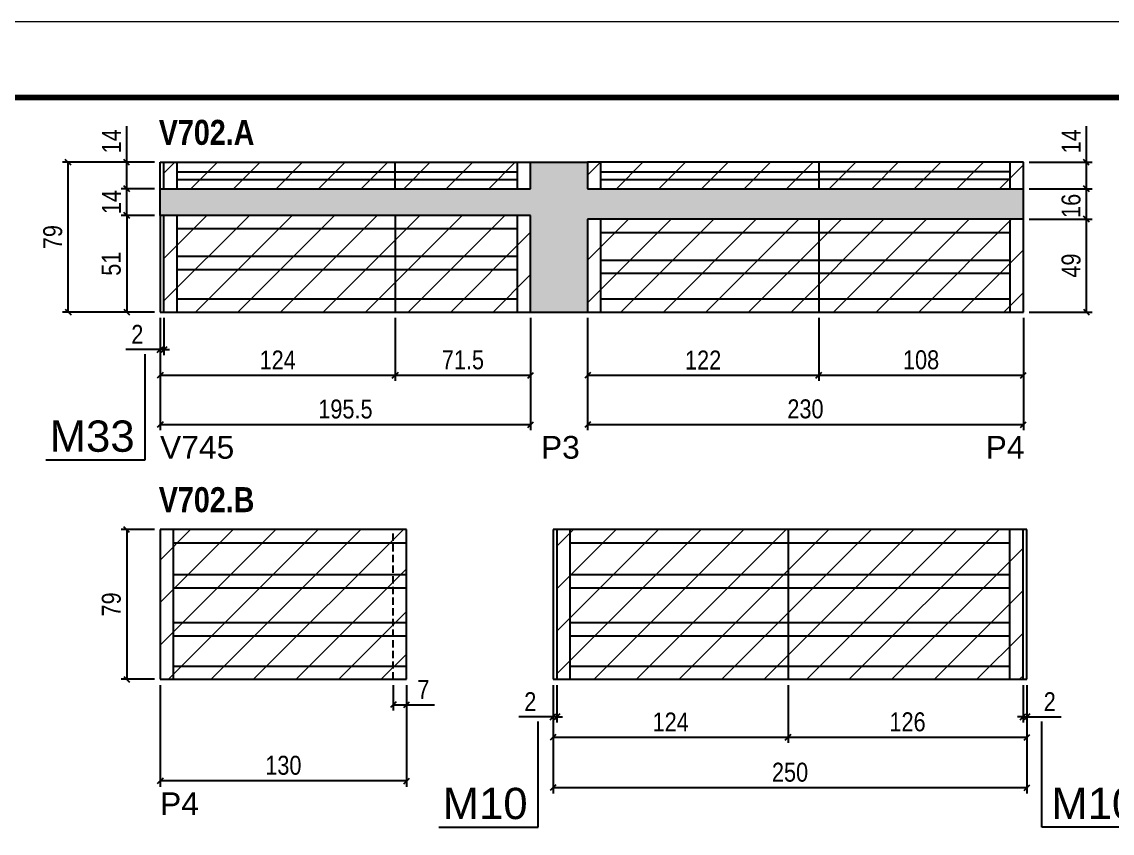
# Model space of a CAD drawing. Extents: x 3309 to 9563, y -2522 to 14608.
# Drawn here: x 5312 to 5887, y 13031 to 13459 of the extents above; entities that cross this region are included whole.
import ezdxf

# ---------------------------------------------------------------- set-up
doc = ezdxf.new("R2010")
doc.units = 0
doc.header["$PDMODE"] = 35
doc.header["$PDSIZE"] = -10
doc.linetypes.add('DASHED', pattern=[0.75, 0.5, -0.25])
doc.linetypes.add('HIDDEN', pattern=[0.375, 0.25, -0.125])
for name, color, linetype in [('5', 5, 'Continuous'), ('COTA', 241, 'Continuous'), ('NOMENCLATURA', 7, 'Continuous'), ('Painéis', 200, 'Continuous'), ('SARR_2.2x7', 40, 'Continuous'), ('SARR_EDITAR', 141, 'Continuous')]:
    doc.layers.add(name, color=color, linetype=linetype)
for name, color, linetype, lineweight in [('Folhas', 255, 'Continuous', 9), ('Hachura', 251, 'Continuous', 9), ('SARRAFO DE PRESSAO', 251, 'DASHED', 9)]:
    doc.layers.add(name, color=color, linetype=linetype, lineweight=lineweight)
doc.styles.add('COTA TECNICA', font='techl___.ttf', dxfattribs={"height": 10})
doc.styles.get("Standard").update_dxf_attribs({"font": 'arial.ttf'})
doc.styles.add('TECNICA', font='techb___.ttf', dxfattribs={"height": 10})
doc.dimstyles.new('PAINEL', dxfattribs={"dimtxt": 10, "dimasz": 3, "dimexe": 3, "dimexo": 3, "dimgap": 3, "dimtad": 1, "dimdec": 1, "dimzin": 12, "dimdsep": 46, "dimtxsty": 'COTA TECNICA', "dimblk1": 'OBLIQUE', "dimblk2": 'OBLIQUE', "dimsah": 1, "dimcen": 0.9, "dimclrd": 4, "dimclre": 4, "dimclrt": 240, "dimadec": 1, "dimazin": 3, "dimtfac": 1, "dimtdec": 1, "dimtmove": 0, "dimatfit": 3, "dimfxl": 1, "dimtolj": 1, "dimtzin": 12, "dimarcsym": 0})

# ---------------------------------------------------------------- blocks, each defined once
blk = doc.blocks.new('9999999999')
at = {"layer": 'Folhas'}
blk.add_lwpolyline([(98138.98, 34190.21), (99623.98, 34190.21), (99623.98, 35240.21), (98138.98, 35240.21)], close=True, dxfattribs=at)
at = {"layer": 'Folhas', "color": 30, "const_width": 3}
blk.add_lwpolyline([(98213.98, 34230.21), (99583.98, 34230.21), (99583.98, 35200.21), (98213.98, 35200.21)], close=True, dxfattribs=at)
blk = doc.blocks.new('_Oblique')
at = {"color": 0, "linetype": 'ByBlock', "lineweight": -2}
blk.add_line((-0.5, -0.5), (0.5, 0.5), dxfattribs=at)
blk = doc.blocks.new('*D36')
at = {"layer": 'COTA', "color": 4, "lineweight": -2, "transparency": 16777216}
for p, q in [((5384.95, 13303.18), (5384.95, 13243.8)), ((5580.45, 13303.18), (5580.45, 13243.8)), ((5384.95, 13246.8), (5580.45, 13246.8))]:
    blk.add_line(p, q, dxfattribs=at)
at = {"layer": 'Defpoints', "color": 0, "transparency": 16777216}
for p in [(5384.95, 13306.18), (5580.45, 13306.18), (5580.45, 13246.8)]:
    blk.add_point(p, dxfattribs=at)
at = {"layer": 'COTA', "color": 4, "lineweight": -2, "transparency": 16777216, "xscale": 3, "yscale": 3, "zscale": 3, "rotation": 180}
blk.add_blockref('_Oblique', (5384.95, 13246.8), dxfattribs=at)
at = {"layer": 'COTA', "color": 4, "lineweight": -2, "transparency": 16777216, "xscale": 3, "yscale": 3, "zscale": 3}
blk.add_blockref('_Oblique', (5580.45, 13246.8), dxfattribs=at)
at = {"layer": 'COTA', "color": 240, "transparency": 16777216, "insert": (5482.7, 13254.94), "char_height": 10, "attachment_point": 5, "style": 'COTA TECNICA'}
blk.add_mtext('\\A1;195.5', dxfattribs=at)
blk = doc.blocks.new('*D37')
at = {"layer": 'COTA', "color": 4, "lineweight": -2, "transparency": 16777216}
for p, q in [((5381.95, 13357.18), (5364.31, 13357.18)), ((5367.31, 13357.18), (5367.31, 13306.18)), ((5381.95, 13306.18), (5364.31, 13306.18))]:
    blk.add_line(p, q, dxfattribs=at)
at = {"layer": 'Defpoints', "color": 0, "transparency": 16777216}
for p in [(5384.95, 13357.18, 0), (5367.31, 13306.18), (5384.95, 13306.18, 0)]:
    blk.add_point(p, dxfattribs=at)
at = {"layer": 'COTA', "color": 4, "lineweight": -2, "transparency": 16777216, "xscale": 3, "yscale": 3, "zscale": 3}
for p, rotation in [((5367.31, 13357.18), 90), ((5367.31, 13306.18), 270)]:
    blk.add_blockref('_Oblique', p, dxfattribs=dict(at, rotation=rotation))
at = {"layer": 'COTA', "color": 240, "transparency": 16777216, "insert": (5359.2, 13331.68), "char_height": 10, "attachment_point": 5, "rotation": 90, "style": 'COTA TECNICA'}
blk.add_mtext('\\A1;51', dxfattribs=at)
blk = doc.blocks.new('*D34')
at = {"layer": 'COTA', "color": 4, "lineweight": -2, "transparency": 16777216}
for p, q in [((5381.95, 13371.18), (5364.31, 13371.18)), ((5367.31, 13357.18), (5367.31, 13371.18)), ((5381.95, 13357.18), (5364.31, 13357.18))]:
    blk.add_line(p, q, dxfattribs=at)
at = {"layer": 'Defpoints', "color": 0, "transparency": 16777216}
for p in [(5367.31, 13371.18), (5384.95, 13371.18, 0), (5384.95, 13357.18, 0)]:
    blk.add_point(p, dxfattribs=at)
at = {"layer": 'COTA', "color": 4, "lineweight": -2, "transparency": 16777216, "xscale": 3, "yscale": 3, "zscale": 3}
for p, rotation in [((5367.31, 13371.18), 90), ((5367.31, 13357.18), 270)]:
    blk.add_blockref('_Oblique', p, dxfattribs=dict(at, rotation=rotation))
at = {"layer": 'COTA', "color": 240, "transparency": 16777216, "insert": (5359.24, 13364.18), "char_height": 10, "attachment_point": 5, "rotation": 90, "style": 'COTA TECNICA'}
blk.add_mtext('\\A1;14', dxfattribs=at)
blk = doc.blocks.new('*D35')
at = {"layer": 'COTA', "color": 4, "lineweight": -2, "transparency": 16777216}
for p, q in [((5381.95, 13385.18), (5333.4, 13385.18)), ((5336.4, 13306.18), (5336.4, 13385.18)), ((5381.95, 13306.18), (5333.4, 13306.18))]:
    blk.add_line(p, q, dxfattribs=at)
at = {"layer": 'Defpoints', "color": 0, "transparency": 16777216}
for p in [(5336.4, 13385.18), (5384.95, 13385.18, 0), (5384.95, 13306.18, 0)]:
    blk.add_point(p, dxfattribs=at)
at = {"layer": 'COTA', "color": 4, "lineweight": -2, "transparency": 16777216, "xscale": 3, "yscale": 3, "zscale": 3}
for p, rotation in [((5336.4, 13385.18), 90), ((5336.4, 13306.18), 270)]:
    blk.add_blockref('_Oblique', p, dxfattribs=dict(at, rotation=rotation))
at = {"layer": 'COTA', "color": 240, "transparency": 16777216, "insert": (5328.3, 13345.68), "char_height": 10, "attachment_point": 5, "rotation": 90, "style": 'COTA TECNICA'}
blk.add_mtext('\\A1;79', dxfattribs=at)
blk = doc.blocks.new('*D38')
at = {"layer": 'COTA', "color": 4, "lineweight": -2, "transparency": 16777216}
for p, q in [((5367.31, 13385.18), (5367.31, 13404.3)), ((5381.95, 13385.18), (5364.31, 13385.18)), ((5367.31, 13371.18), (5367.31, 13385.18)), ((5381.95, 13371.18), (5364.31, 13371.18))]:
    blk.add_line(p, q, dxfattribs=at)
at = {"layer": 'Defpoints', "color": 0, "transparency": 16777216}
for p in [(5367.31, 13385.18), (5384.95, 13385.18), (5384.95, 13371.18)]:
    blk.add_point(p, dxfattribs=at)
at = {"layer": 'COTA', "color": 4, "lineweight": -2, "transparency": 16777216, "xscale": 3, "yscale": 3, "zscale": 3}
for p, rotation in [((5367.31, 13385.18), 90), ((5367.31, 13371.18), 270)]:
    blk.add_blockref('_Oblique', p, dxfattribs=dict(at, rotation=rotation))
at = {"layer": 'COTA', "color": 240, "transparency": 16777216, "insert": (5359.24, 13396.24), "char_height": 10, "attachment_point": 5, "rotation": 90, "style": 'COTA TECNICA'}
blk.add_mtext('\\A1;14', dxfattribs=at)
blk = doc.blocks.new('*D39')
at = {"layer": 'COTA', "color": 4, "lineweight": -2, "transparency": 16777216}
for p, q in [((5384.95, 13303.18), (5384.95, 13269.79)), ((5508.95, 13303.18), (5508.95, 13269.79)), ((5384.95, 13272.79), (5508.95, 13272.79))]:
    blk.add_line(p, q, dxfattribs=at)
at = {"layer": 'Defpoints', "color": 0, "transparency": 16777216}
for p in [(5384.95, 13306.18), (5508.95, 13306.18), (5508.95, 13272.79)]:
    blk.add_point(p, dxfattribs=at)
at = {"layer": 'COTA', "color": 4, "lineweight": -2, "transparency": 16777216, "xscale": 3, "yscale": 3, "zscale": 3, "rotation": 180}
blk.add_blockref('_Oblique', (5384.95, 13272.79), dxfattribs=at)
at = {"layer": 'COTA', "color": 4, "lineweight": -2, "transparency": 16777216, "xscale": 3, "yscale": 3, "zscale": 3}
blk.add_blockref('_Oblique', (5508.95, 13272.79), dxfattribs=at)
at = {"layer": 'COTA', "color": 240, "transparency": 16777216, "insert": (5446.95, 13280.86), "char_height": 10, "attachment_point": 5, "style": 'COTA TECNICA'}
blk.add_mtext('\\A1;124', dxfattribs=at)
blk = doc.blocks.new('*D40')
at = {"layer": 'COTA', "color": 4, "lineweight": -2, "transparency": 16777216}
for p, q in [((5508.95, 13303.18), (5508.95, 13269.79)), ((5580.45, 13303.18), (5580.45, 13269.79)), ((5508.95, 13272.79), (5580.45, 13272.79))]:
    blk.add_line(p, q, dxfattribs=at)
at = {"layer": 'Defpoints', "color": 0, "transparency": 16777216}
for p in [(5508.95, 13306.18), (5580.45, 13306.18), (5580.45, 13272.79)]:
    blk.add_point(p, dxfattribs=at)
at = {"layer": 'COTA', "color": 4, "lineweight": -2, "transparency": 16777216, "xscale": 3, "yscale": 3, "zscale": 3, "rotation": 180}
blk.add_blockref('_Oblique', (5508.95, 13272.79), dxfattribs=at)
at = {"layer": 'COTA', "color": 4, "lineweight": -2, "transparency": 16777216, "xscale": 3, "yscale": 3, "zscale": 3}
blk.add_blockref('_Oblique', (5580.45, 13272.79), dxfattribs=at)
at = {"layer": 'COTA', "color": 240, "transparency": 16777216, "insert": (5544.7, 13280.9), "char_height": 10, "attachment_point": 5, "style": 'COTA TECNICA'}
blk.add_mtext('\\A1;71.5', dxfattribs=at)
blk = doc.blocks.new('*D41')
at = {"layer": 'COTA', "color": 4, "lineweight": -2, "transparency": 16777216}
for p, q in [((5384.95, 13303.18), (5384.95, 13283.4)), ((5386.95, 13303.18), (5386.95, 13283.4)), ((5384.95, 13286.4), (5366.84, 13286.4)), ((5386.95, 13286.4), (5384.95, 13286.4)), ((5386.95, 13286.4), (5389.95, 13286.4))]:
    blk.add_line(p, q, dxfattribs=at)
at = {"layer": 'Defpoints', "color": 0, "transparency": 16777216}
for p in [(5384.95, 13306.18), (5386.95, 13306.18), (5384.95, 13286.4)]:
    blk.add_point(p, dxfattribs=at)
at = {"layer": 'COTA', "color": 4, "lineweight": -2, "transparency": 16777216, "xscale": 3, "yscale": 3, "zscale": 3}
blk.add_blockref('_Oblique', (5384.95, 13286.4), dxfattribs=at)
at = {"layer": 'COTA', "color": 4, "lineweight": -2, "transparency": 16777216, "xscale": 3, "yscale": 3, "zscale": 3, "rotation": 180}
blk.add_blockref('_Oblique', (5386.95, 13286.4), dxfattribs=at)
at = {"layer": 'COTA', "color": 240, "transparency": 16777216, "insert": (5372.9, 13294.4), "char_height": 10, "attachment_point": 5, "style": 'COTA TECNICA'}
blk.add_mtext('\\A1;2', dxfattribs=at)
blk = doc.blocks.new('*D44')
at = {"layer": 'COTA', "color": 4, "lineweight": -2, "transparency": 16777216}
for p, q in [((5610.45, 13303.18), (5610.45, 13243.8)), ((5840.45, 13303.18), (5840.45, 13243.8)), ((5610.45, 13246.8), (5840.45, 13246.8))]:
    blk.add_line(p, q, dxfattribs=at)
at = {"layer": 'Defpoints', "color": 0, "transparency": 16777216}
for p in [(5610.45, 13306.18), (5840.45, 13306.18), (5840.45, 13246.8)]:
    blk.add_point(p, dxfattribs=at)
at = {"layer": 'COTA', "color": 4, "lineweight": -2, "transparency": 16777216, "xscale": 3, "yscale": 3, "zscale": 3, "rotation": 180}
blk.add_blockref('_Oblique', (5610.45, 13246.8), dxfattribs=at)
at = {"layer": 'COTA', "color": 4, "lineweight": -2, "transparency": 16777216, "xscale": 3, "yscale": 3, "zscale": 3}
blk.add_blockref('_Oblique', (5840.45, 13246.8), dxfattribs=at)
at = {"layer": 'COTA', "color": 240, "transparency": 16777216, "insert": (5725.45, 13255.02), "char_height": 10, "attachment_point": 5, "style": 'COTA TECNICA'}
blk.add_mtext('\\A1;230', dxfattribs=at)
blk = doc.blocks.new('*D43')
at = {"layer": 'COTA', "color": 4, "lineweight": -2, "transparency": 16777216}
for p, q in [((5610.45, 13303.18), (5610.45, 13269.79)), ((5732.45, 13303.18), (5732.45, 13269.79)), ((5610.45, 13272.79), (5732.45, 13272.79))]:
    blk.add_line(p, q, dxfattribs=at)
at = {"layer": 'Defpoints', "color": 0, "transparency": 16777216}
for p in [(5610.45, 13306.18), (5732.45, 13306.18), (5732.45, 13272.79)]:
    blk.add_point(p, dxfattribs=at)
at = {"layer": 'COTA', "color": 4, "lineweight": -2, "transparency": 16777216, "xscale": 3, "yscale": 3, "zscale": 3, "rotation": 180}
blk.add_blockref('_Oblique', (5610.45, 13272.79), dxfattribs=at)
at = {"layer": 'COTA', "color": 4, "lineweight": -2, "transparency": 16777216, "xscale": 3, "yscale": 3, "zscale": 3}
blk.add_blockref('_Oblique', (5732.45, 13272.79), dxfattribs=at)
at = {"layer": 'COTA', "color": 240, "transparency": 16777216, "insert": (5671.45, 13280.85), "char_height": 10, "attachment_point": 5, "style": 'COTA TECNICA'}
blk.add_mtext('\\A1;122', dxfattribs=at)
blk = doc.blocks.new('*D42')
at = {"layer": 'COTA', "color": 4, "lineweight": -2, "transparency": 16777216}
for p, q in [((5732.45, 13303.18), (5732.45, 13269.79)), ((5840.45, 13303.18), (5840.45, 13269.79)), ((5732.45, 13272.79), (5840.45, 13272.79))]:
    blk.add_line(p, q, dxfattribs=at)
at = {"layer": 'Defpoints', "color": 0, "transparency": 16777216}
for p in [(5732.45, 13306.18), (5840.45, 13306.18), (5840.45, 13272.79)]:
    blk.add_point(p, dxfattribs=at)
at = {"layer": 'COTA', "color": 4, "lineweight": -2, "transparency": 16777216, "xscale": 3, "yscale": 3, "zscale": 3, "rotation": 180}
blk.add_blockref('_Oblique', (5732.45, 13272.79), dxfattribs=at)
at = {"layer": 'COTA', "color": 4, "lineweight": -2, "transparency": 16777216, "xscale": 3, "yscale": 3, "zscale": 3}
blk.add_blockref('_Oblique', (5840.45, 13272.79), dxfattribs=at)
at = {"layer": 'COTA', "color": 240, "transparency": 16777216, "insert": (5786.45, 13280.91), "char_height": 10, "attachment_point": 5, "style": 'COTA TECNICA'}
blk.add_mtext('\\A1;108', dxfattribs=at)
blk = doc.blocks.new('*D45')
at = {"layer": 'COTA', "color": 4, "lineweight": -2, "transparency": 16777216}
for p, q in [((5843.45, 13355.18), (5876.74, 13355.18)), ((5873.74, 13306.18), (5873.74, 13355.18)), ((5843.45, 13306.18), (5876.74, 13306.18))]:
    blk.add_line(p, q, dxfattribs=at)
at = {"layer": 'Defpoints', "color": 0, "transparency": 16777216}
for p in [(5840.45, 13355.18), (5873.74, 13355.18), (5840.45, 13306.18)]:
    blk.add_point(p, dxfattribs=at)
at = {"layer": 'COTA', "color": 4, "lineweight": -2, "transparency": 16777216, "xscale": 3, "yscale": 3, "zscale": 3}
for p, rotation in [((5873.74, 13355.18), 90), ((5873.74, 13306.18), 270)]:
    blk.add_blockref('_Oblique', p, dxfattribs=dict(at, rotation=rotation))
at = {"layer": 'COTA', "color": 240, "transparency": 16777216, "insert": (5865.64, 13330.68), "char_height": 10, "attachment_point": 5, "rotation": 90, "style": 'COTA TECNICA'}
blk.add_mtext('\\A1;49', dxfattribs=at)
blk = doc.blocks.new('*D46')
at = {"layer": 'COTA', "color": 4, "lineweight": -2, "transparency": 16777216}
for p, q in [((5843.45, 13371.18), (5876.74, 13371.18)), ((5873.74, 13355.18), (5873.74, 13371.18)), ((5843.45, 13355.18), (5876.74, 13355.18))]:
    blk.add_line(p, q, dxfattribs=at)
at = {"layer": 'Defpoints', "color": 0, "transparency": 16777216}
for p in [(5840.45, 13371.18), (5873.74, 13371.18), (5840.45, 13355.18)]:
    blk.add_point(p, dxfattribs=at)
at = {"layer": 'COTA', "color": 4, "lineweight": -2, "transparency": 16777216, "xscale": 3, "yscale": 3, "zscale": 3}
for p, rotation in [((5873.74, 13371.18), 90), ((5873.74, 13355.18), 270)]:
    blk.add_blockref('_Oblique', p, dxfattribs=dict(at, rotation=rotation))
at = {"layer": 'COTA', "color": 240, "transparency": 16777216, "insert": (5865.64, 13362.18), "char_height": 10, "attachment_point": 5, "rotation": 90, "style": 'COTA TECNICA'}
blk.add_mtext('\\A1;16', dxfattribs=at)
blk = doc.blocks.new('*D47')
at = {"layer": 'COTA', "color": 4, "lineweight": -2, "transparency": 16777216}
for p, q in [((5873.74, 13385.18), (5873.74, 13404.3)), ((5843.45, 13385.18), (5876.74, 13385.18)), ((5873.74, 13371.18), (5873.74, 13385.18)), ((5843.45, 13371.18), (5876.74, 13371.18))]:
    blk.add_line(p, q, dxfattribs=at)
at = {"layer": 'Defpoints', "color": 0, "transparency": 16777216}
for p in [(5840.45, 13385.18), (5873.74, 13385.18), (5840.45, 13371.18)]:
    blk.add_point(p, dxfattribs=at)
at = {"layer": 'COTA', "color": 4, "lineweight": -2, "transparency": 16777216, "xscale": 3, "yscale": 3, "zscale": 3}
for p, rotation in [((5873.74, 13385.18), 90), ((5873.74, 13371.18), 270)]:
    blk.add_blockref('_Oblique', p, dxfattribs=dict(at, rotation=rotation))
at = {"layer": 'COTA', "color": 240, "transparency": 16777216, "insert": (5865.67, 13396.24), "char_height": 10, "attachment_point": 5, "rotation": 90, "style": 'COTA TECNICA'}
blk.add_mtext('\\A1;14', dxfattribs=at)
blk = doc.blocks.new('*D48')
at = {"layer": 'COTA', "color": 4, "lineweight": -2, "transparency": 16777216}
for p, q in [((5384.95, 13109.4), (5384.95, 13055.77)), ((5514.95, 13109.4), (5514.95, 13055.77)), ((5514.95, 13058.77), (5384.95, 13058.77))]:
    blk.add_line(p, q, dxfattribs=at)
at = {"layer": 'Defpoints', "color": 0, "transparency": 16777216}
for p in [(5384.95, 13112.4), (5514.95, 13112.4), (5384.95, 13058.77)]:
    blk.add_point(p, dxfattribs=at)
at = {"layer": 'COTA', "color": 4, "lineweight": -2, "transparency": 16777216, "xscale": 3, "yscale": 3, "zscale": 3, "rotation": 180}
blk.add_blockref('_Oblique', (5384.95, 13058.77), dxfattribs=at)
at = {"layer": 'COTA', "color": 4, "lineweight": -2, "transparency": 16777216, "xscale": 3, "yscale": 3, "zscale": 3}
blk.add_blockref('_Oblique', (5514.95, 13058.77), dxfattribs=at)
at = {"layer": 'COTA', "color": 240, "transparency": 16777216, "insert": (5449.95, 13066.99), "char_height": 10, "attachment_point": 5, "style": 'COTA TECNICA'}
blk.add_mtext('\\A1;130', dxfattribs=at)
blk = doc.blocks.new('*D49')
at = {"layer": 'COTA', "color": 4, "lineweight": -2, "transparency": 16777216}
for p, q in [((5381.95, 13191.4), (5364.31, 13191.4)), ((5367.31, 13191.4), (5367.31, 13112.4)), ((5381.95, 13112.4), (5364.31, 13112.4))]:
    blk.add_line(p, q, dxfattribs=at)
at = {"layer": 'Defpoints', "color": 0, "transparency": 16777216}
for p in [(5384.95, 13191.4), (5367.31, 13112.4), (5384.95, 13112.4)]:
    blk.add_point(p, dxfattribs=at)
at = {"layer": 'COTA', "color": 4, "lineweight": -2, "transparency": 16777216, "xscale": 3, "yscale": 3, "zscale": 3}
for p, rotation in [((5367.31, 13191.4), 90), ((5367.31, 13112.4), 270)]:
    blk.add_blockref('_Oblique', p, dxfattribs=dict(at, rotation=rotation))
at = {"layer": 'COTA', "color": 240, "transparency": 16777216, "insert": (5359.21, 13151.9), "char_height": 10, "attachment_point": 5, "rotation": 90, "style": 'COTA TECNICA'}
blk.add_mtext('\\A1;79', dxfattribs=at)
blk = doc.blocks.new('*D50')
at = {"layer": 'COTA', "color": 4, "lineweight": -2, "transparency": 16777216}
for p, q in [((5507.95, 13109.4), (5507.95, 13095.97)), ((5514.95, 13109.4), (5514.95, 13095.97)), ((5507.95, 13098.97), (5514.95, 13098.97)), ((5514.95, 13098.97), (5529.68, 13098.97))]:
    blk.add_line(p, q, dxfattribs=at)
at = {"layer": 'Defpoints', "color": 0, "transparency": 16777216}
for p in [(5507.95, 13112.4), (5514.95, 13112.4), (5514.95, 13098.97)]:
    blk.add_point(p, dxfattribs=at)
at = {"layer": 'COTA', "color": 4, "lineweight": -2, "transparency": 16777216, "xscale": 3, "yscale": 3, "zscale": 3, "rotation": 180}
blk.add_blockref('_Oblique', (5507.95, 13098.97), dxfattribs=at)
at = {"layer": 'COTA', "color": 4, "lineweight": -2, "transparency": 16777216, "xscale": 3, "yscale": 3, "zscale": 3}
blk.add_blockref('_Oblique', (5514.95, 13098.97), dxfattribs=at)
at = {"layer": 'COTA', "color": 240, "transparency": 16777216, "insert": (5523.82, 13107.05), "char_height": 10, "attachment_point": 5, "style": 'COTA TECNICA'}
blk.add_mtext('\\A1;7', dxfattribs=at)
blk = doc.blocks.new('*D51')
at = {"layer": 'COTA', "color": 4, "lineweight": -2, "transparency": 16777216}
for p, q in [((5592.31, 13109.4), (5592.31, 13052.23)), ((5842.31, 13109.4), (5842.31, 13052.23)), ((5842.31, 13055.23), (5592.31, 13055.23))]:
    blk.add_line(p, q, dxfattribs=at)
at = {"layer": 'Defpoints', "color": 0, "transparency": 16777216}
for p in [(5592.31, 13112.4), (5842.31, 13112.4), (5592.31, 13055.23)]:
    blk.add_point(p, dxfattribs=at)
at = {"layer": 'COTA', "color": 4, "lineweight": -2, "transparency": 16777216, "xscale": 3, "yscale": 3, "zscale": 3, "rotation": 180}
blk.add_blockref('_Oblique', (5592.31, 13055.23), dxfattribs=at)
at = {"layer": 'COTA', "color": 4, "lineweight": -2, "transparency": 16777216, "xscale": 3, "yscale": 3, "zscale": 3}
blk.add_blockref('_Oblique', (5842.31, 13055.23), dxfattribs=at)
at = {"layer": 'COTA', "color": 240, "transparency": 16777216, "insert": (5717.31, 13063.34), "char_height": 10, "attachment_point": 5, "style": 'COTA TECNICA'}
blk.add_mtext('\\A1;250', dxfattribs=at)
blk = doc.blocks.new('*D53')
at = {"layer": 'COTA', "color": 4, "lineweight": -2, "transparency": 16777216}
for p, q in [((5592.31, 13109.4), (5592.31, 13078.82)), ((5716.31, 13109.4), (5716.31, 13078.82)), ((5592.31, 13081.82), (5716.31, 13081.82))]:
    blk.add_line(p, q, dxfattribs=at)
at = {"layer": 'Defpoints', "color": 0, "transparency": 16777216}
for p in [(5592.31, 13112.4), (5716.31, 13112.4), (5716.31, 13081.82)]:
    blk.add_point(p, dxfattribs=at)
at = {"layer": 'COTA', "color": 4, "lineweight": -2, "transparency": 16777216, "xscale": 3, "yscale": 3, "zscale": 3, "rotation": 180}
blk.add_blockref('_Oblique', (5592.31, 13081.82), dxfattribs=at)
at = {"layer": 'COTA', "color": 4, "lineweight": -2, "transparency": 16777216, "xscale": 3, "yscale": 3, "zscale": 3}
blk.add_blockref('_Oblique', (5716.31, 13081.82), dxfattribs=at)
at = {"layer": 'COTA', "color": 240, "transparency": 16777216, "insert": (5654.31, 13089.89), "char_height": 10, "attachment_point": 5, "style": 'COTA TECNICA'}
blk.add_mtext('\\A1;124', dxfattribs=at)
blk = doc.blocks.new('*D52')
at = {"layer": 'COTA', "color": 4, "lineweight": -2, "transparency": 16777216}
for p, q in [((5592.31, 13109.4), (5592.31, 13089.61)), ((5594.31, 13109.4), (5594.31, 13089.61)), ((5592.31, 13092.61), (5574.2, 13092.61)), ((5594.31, 13092.61), (5592.31, 13092.61)), ((5594.31, 13092.61), (5597.31, 13092.61))]:
    blk.add_line(p, q, dxfattribs=at)
at = {"layer": 'Defpoints', "color": 0, "transparency": 16777216}
for p in [(5592.31, 13112.4), (5594.31, 13112.4), (5592.31, 13092.61)]:
    blk.add_point(p, dxfattribs=at)
at = {"layer": 'COTA', "color": 4, "lineweight": -2, "transparency": 16777216, "xscale": 3, "yscale": 3, "zscale": 3}
blk.add_blockref('_Oblique', (5592.31, 13092.61), dxfattribs=at)
at = {"layer": 'COTA', "color": 4, "lineweight": -2, "transparency": 16777216, "xscale": 3, "yscale": 3, "zscale": 3, "rotation": 180}
blk.add_blockref('_Oblique', (5594.31, 13092.61), dxfattribs=at)
at = {"layer": 'COTA', "color": 240, "transparency": 16777216, "insert": (5580.25, 13100.61), "char_height": 10, "attachment_point": 5, "style": 'COTA TECNICA'}
blk.add_mtext('\\A1;2', dxfattribs=at)
blk = doc.blocks.new('*D54')
at = {"layer": 'COTA', "color": 4, "lineweight": -2, "transparency": 16777216}
for p, q in [((5716.31, 13109.4), (5716.31, 13078.82)), ((5842.31, 13109.4), (5842.31, 13078.82)), ((5716.31, 13081.82), (5842.31, 13081.82))]:
    blk.add_line(p, q, dxfattribs=at)
at = {"layer": 'Defpoints', "color": 0, "transparency": 16777216}
for p in [(5716.31, 13112.4), (5842.31, 13112.4), (5842.31, 13081.82)]:
    blk.add_point(p, dxfattribs=at)
at = {"layer": 'COTA', "color": 4, "lineweight": -2, "transparency": 16777216, "xscale": 3, "yscale": 3, "zscale": 3, "rotation": 180}
blk.add_blockref('_Oblique', (5716.31, 13081.82), dxfattribs=at)
at = {"layer": 'COTA', "color": 4, "lineweight": -2, "transparency": 16777216, "xscale": 3, "yscale": 3, "zscale": 3}
blk.add_blockref('_Oblique', (5842.31, 13081.82), dxfattribs=at)
at = {"layer": 'COTA', "color": 240, "transparency": 16777216, "insert": (5779.31, 13089.92), "char_height": 10, "attachment_point": 5, "style": 'COTA TECNICA'}
blk.add_mtext('\\A1;126', dxfattribs=at)
blk = doc.blocks.new('*D55')
at = {"layer": 'COTA', "color": 4, "lineweight": -2, "transparency": 16777216}
for p, q in [((5840.31, 13109.4), (5840.31, 13089.61)), ((5842.31, 13109.4), (5842.31, 13089.61)), ((5840.31, 13092.61), (5837.31, 13092.61)), ((5840.31, 13092.61), (5842.31, 13092.61)), ((5842.31, 13092.61), (5860.42, 13092.61))]:
    blk.add_line(p, q, dxfattribs=at)
at = {"layer": 'Defpoints', "color": 0, "transparency": 16777216}
for p in [(5840.31, 13112.4), (5842.31, 13112.4), (5842.31, 13092.61)]:
    blk.add_point(p, dxfattribs=at)
at = {"layer": 'COTA', "color": 4, "lineweight": -2, "transparency": 16777216, "xscale": 3, "yscale": 3, "zscale": 3}
blk.add_blockref('_Oblique', (5840.31, 13092.61), dxfattribs=at)
at = {"layer": 'COTA', "color": 4, "lineweight": -2, "transparency": 16777216, "xscale": 3, "yscale": 3, "zscale": 3, "rotation": 180}
blk.add_blockref('_Oblique', (5842.31, 13092.61), dxfattribs=at)
at = {"layer": 'COTA', "color": 240, "transparency": 16777216, "insert": (5854.36, 13100.61), "char_height": 10, "attachment_point": 5, "style": 'COTA TECNICA'}
blk.add_mtext('\\A1;2', dxfattribs=at)

msp = doc.modelspace()

# ---------------------------------------------------------------- hatches: boundary and pattern name
at = {"layer": 'COTA'}
h = msp.add_hatch(dxfattribs=at)
h.set_pattern_fill('AR-CONC', color=256, scale=0.03)
h.set_pattern_definition([(50, (0, -2), (5.4655401, -0.4781726), [0.5715, -6.2865]), (355, (0, -2), (-1.0573026, 5.7317054), [0.4572, -5.0292175]), (100.451445, (0.4555, -2.04), (4.4082374, 5.2535326), [0.4857003, -5.3427073]), (46.1842, (0, -0.476), (8.1323712, -1.2612698), [0.85725, -9.42975]), (96.63556, (0.678, -0.581), (7.122124, 7.4227837), [0.7285507, -8.0140682]), (351.18415, (0, -0.476), (7.122124, 7.4227837), [0.685799, -7.543792]), (21, (0.762, -0.857), (4.5484317, -3.067956), [0.5715, -6.2865]), (326, (0.762, -0.857), (1.8540609, 5.525639), [0.4572, -5.0292]), (71.451445, (1.141, -1.1127), (6.4024926, 2.457683), [0.4857003, -5.3426981]), (37.5, (0, -2), (0.0926581, 2.53665117), [0, -4.96824, 0, -5.1054, 0, -5.04825]), (7.5, (0, -2), (2.0045899, 3.00541724), [0, -2.91084, 0, -4.85394, 0, -1.92405]), (327.5, (-1.6993, -2), (4.06771786, -0.17186232), [0, -1.905, 0, -5.9436, 0, -7.8867]), (317.5, (-2.4613, -2), (4.4438754, 0.7627947), [0, -2.4765, 0, -3.94716, 0, -5.6007])])
h.paths.add_polyline_path([(5580.45, 13306.18), (5610.45, 13306.18), (5610.45, 13355.18), (5840.45, 13355.18), (5840.45, 13371.18), (5610.45, 13371.18), (5610.45, 13385.18), (5580.45, 13385.18), (5580.45, 13371.18), (5384.95, 13371.18), (5384.95, 13357.18), (5580.45, 13357.18)])
at = {"layer": 'Hachura', "linetype": 'ByBlock'}
h = msp.add_hatch(dxfattribs=at)
h.set_pattern_fill('ANSI31', color=256, scale=5)
h.paths.add_polyline_path([(5508.95, 13385.18), (5386.95, 13385.18), (5386.95, 13371.18), (5508.95, 13371.18)])
h.paths.add_polyline_path([(5508.95, 13357.18), (5386.95, 13357.18), (5386.95, 13306.18), (5508.95, 13306.18)])
h.paths.add_polyline_path([(5580.45, 13357.18), (5508.95, 13357.18), (5508.95, 13306.18), (5580.45, 13306.18)])
h.paths.add_polyline_path([(5580.45, 13385.18), (5508.95, 13385.18), (5508.95, 13371.18), (5580.45, 13371.18)])
h.paths.add_polyline_path([(5732.45, 13385.18), (5610.45, 13385.18), (5610.45, 13371.18), (5732.45, 13371.18)])
h.paths.add_polyline_path([(5732.45, 13355.18), (5610.45, 13355.18), (5610.45, 13306.18), (5732.45, 13306.18)])
h.paths.add_polyline_path([(5840.45, 13355.18), (5732.45, 13355.18), (5732.45, 13306.18), (5840.45, 13306.18)])
h.paths.add_polyline_path([(5840.45, 13385.18), (5732.45, 13385.18), (5732.45, 13371.18), (5840.45, 13371.18)])
h = msp.add_hatch(dxfattribs=at)
h.set_pattern_fill('ANSI31', color=256, scale=5)
h.paths.add_polyline_path([(5514.95, 13191.4), (5384.95, 13191.4), (5384.95, 13112.4), (5514.95, 13112.4)])
h.paths.add_polyline_path([(5716.31, 13191.4), (5594.31, 13191.4), (5594.31, 13112.4), (5716.31, 13112.4)])
h.paths.add_polyline_path([(5840.31, 13191.4), (5716.31, 13191.4), (5716.31, 13112.4), (5840.31, 13112.4)])
h.paths.add_polyline_path([(6066.08, 13191.4), (5924.58, 13191.4), (5924.58, 13112.4), (6066.08, 13112.4)])
h.paths.add_polyline_path([(6190.14, 13191.4), (6136.14, 13191.4), (6136.14, 13112.4), (6190.14, 13112.4)])

# ---------------------------------------------------------------- linework, layer by layer
at = {"layer": 'COTA'}
for p, q in [((5580.45, 13385.18), (5610.45, 13385.18)), ((5384.95, 13357.18), (5384.95, 13371.18)), ((5840.45, 13355.18), (5840.45, 13371.18)), ((5580.45, 13306.18), (5610.45, 13306.18))]:
    msp.add_line(p, q, dxfattribs=at)
at = {"layer": 'NOMENCLATURA', "linetype": 'Continuous'}
for p, q in [((5377.04, 13228.25), (5377.04, 13283.89)), ((5324.63, 13228.25), (5377.04, 13228.25)), ((5584.4, 13034.47), (5584.4, 13090.1)), ((5850.22, 13034.47), (5850.22, 13090.1)), ((5531.99, 13034.47), (5584.4, 13034.47)), ((5902.63, 13034.47), (5850.22, 13034.47))]:
    msp.add_line(p, q, dxfattribs=at)
at = {"layer": 'Painéis', "linetype": 'ByBlock'}
for p, q in [((5384.95, 13385.18), (5580.45, 13385.18)), ((5384.95, 13371.18), (5384.95, 13385.18)), ((5386.95, 13371.18), (5386.95, 13385.18)), ((5508.95, 13371.18), (5508.95, 13385.18)), ((5580.45, 13371.18), (5580.45, 13385.18)), ((5610.45, 13385.18), (5610.45, 13371.18)), ((5840.45, 13385.18), (5610.45, 13385.18)), ((5732.45, 13385.18), (5732.45, 13371.18)), ((5840.45, 13371.18), (5840.45, 13385.18)), ((5384.95, 13371.18), (5580.45, 13371.18)), ((5610.45, 13371.18), (5840.45, 13371.18)), ((5580.45, 13357.18), (5384.95, 13357.18)), ((5384.95, 13357.18), (5384.95, 13306.18)), ((5386.95, 13306.18), (5386.95, 13357.18)), ((5508.95, 13357.18), (5508.95, 13306.18)), ((5580.45, 13306.18), (5580.45, 13357.18)), ((5840.45, 13355.18), (5610.45, 13355.18)), ((5610.45, 13355.18), (5610.45, 13306.18)), ((5732.45, 13355.18), (5732.45, 13306.18)), ((5840.45, 13306.18), (5840.45, 13355.18)), ((5384.95, 13306.18), (5580.45, 13306.18)), ((5610.45, 13306.18), (5840.45, 13306.18)), ((5514.95, 13191.4), (5384.95, 13191.4)), ((5384.95, 13191.4), (5384.95, 13112.4)), ((5514.95, 13112.4), (5514.95, 13191.4)), ((5842.31, 13191.4), (5592.31, 13191.4)), ((5592.31, 13191.4), (5592.31, 13112.4)), ((5594.31, 13191.4), (5594.31, 13112.4)), ((5716.31, 13191.4), (5716.31, 13112.4)), ((5840.31, 13112.4), (5840.31, 13191.4)), ((5842.31, 13112.4), (5842.31, 13191.4)), ((5384.95, 13112.4), (5514.95, 13112.4)), ((5592.31, 13112.4), (5842.31, 13112.4))]:
    msp.add_line(p, q, dxfattribs=at)
at = {"layer": 'SARR_2.2x7', "linetype": 'Continuous'}
for p, q in [((5393.95, 13371.18), (5393.95, 13385.18)), ((5573.45, 13371.18), (5573.45, 13385.18)), ((5617.45, 13371.18), (5617.45, 13385.18)), ((5833.45, 13371.18), (5833.45, 13385.18)), ((5393.95, 13306.18), (5393.95, 13357.18)), ((5573.45, 13306.18), (5573.45, 13357.18)), ((5617.45, 13306.18), (5617.45, 13355.18)), ((5833.45, 13306.18), (5833.45, 13355.18)), ((5393.95, 13350.18), (5508.95, 13350.18)), ((5508.95, 13350.18), (5573.45, 13350.18)), ((5617.45, 13348.18), (5732.45, 13348.18)), ((5732.45, 13348.18), (5833.45, 13348.18)), ((5393.95, 13335.62), (5508.95, 13335.62)), ((5508.95, 13335.62), (5573.45, 13335.62)), ((5617.45, 13333.62), (5732.45, 13333.62)), ((5732.45, 13333.62), (5833.45, 13333.62)), ((5393.95, 13328.62), (5508.95, 13328.62)), ((5508.95, 13328.62), (5573.45, 13328.62)), ((5617.45, 13326.62), (5732.45, 13326.62)), ((5732.45, 13326.62), (5833.45, 13326.62)), ((5393.95, 13313.18), (5508.95, 13313.18)), ((5508.95, 13313.18), (5573.45, 13313.18)), ((5617.45, 13313.18), (5732.45, 13313.18)), ((5732.45, 13313.18), (5833.45, 13313.18)), ((5391.95, 13112.4), (5391.95, 13191.4)), ((5601.31, 13112.4), (5601.31, 13191.4)), ((5833.31, 13112.4), (5833.31, 13191.4)), ((5391.95, 13184.4), (5514.95, 13184.4)), ((5601.31, 13184.4), (5833.31, 13184.4)), ((5391.95, 13167.65), (5514.95, 13167.65)), ((5601.31, 13167.65), (5833.31, 13167.65)), ((5391.95, 13160.65), (5514.95, 13160.65)), ((5601.31, 13160.65), (5833.31, 13160.65)), ((5391.95, 13142.39), (5514.95, 13142.39)), ((5601.31, 13142.39), (5833.31, 13142.39)), ((5391.95, 13135.39), (5514.95, 13135.39)), ((5601.31, 13135.39), (5833.31, 13135.39)), ((5391.95, 13119.4), (5514.95, 13119.4)), ((5601.31, 13119.4), (5833.31, 13119.4))]:
    msp.add_line(p, q, dxfattribs=at)
at = {"layer": 'SARR_2.2x7', "linetype": 'HIDDEN', "ltscale": 15}
msp.add_line((5507.95, 13112.4), (5507.95, 13191.4), dxfattribs=at)
at = {"layer": 'SARR_EDITAR', "linetype": 'Continuous'}
for p, q in [((5393.95, 13380.18), (5508.95, 13380.18)), ((5508.95, 13380.18), (5573.45, 13380.18)), ((5617.45, 13380.18), (5732.45, 13380.18)), ((5833.45, 13380.18), (5732.45, 13380.18)), ((5393.95, 13376.18), (5508.95, 13376.18)), ((5508.95, 13376.18), (5573.45, 13376.18)), ((5617.45, 13376.18), (5732.45, 13376.18)), ((5833.45, 13376.18), (5732.45, 13376.18))]:
    msp.add_line(p, q, dxfattribs=at)

# ---------------------------------------------------------------- block references
at = {"layer": 'SARRAFO DE PRESSAO', "color": 6, "linetype": 'ByBlock'}
msp.add_blockref('9999999999', (-93231.11, -21780.92), dxfattribs=at)

# ---------------------------------------------------------------- texts
at = {"layer": '5', "linetype": 'Continuous'}
for s, p in [('V745', (5384.89, 13228.79)), ('P3', (5585.87, 13228.79)), ('P4', (5820.53, 13228.79)), ('P4', (5384.89, 13040.76))]:
    msp.add_text(s, height=12, rotation=359.99996, dxfattribs=at).set_placement(p)
at = {"layer": 'NOMENCLATURA', "style": 'TECNICA'}
for s, p in [('V702.A', (5384.23, 13394.37)), ('V702.B', (5384.23, 13200.58))]:
    msp.add_text(s, height=13.2, dxfattribs=at).set_placement(p)
at = {"layer": 'NOMENCLATURA', "linetype": 'Continuous'}
for s, p in [('M33', (5326.64, 13232.45)), ('M10', (5534, 13038.67)), ('M10', (5855.17, 13038.67))]:
    msp.add_text(s, height=16.5, dxfattribs=at).set_placement(p)

# ---------------------------------------------------------------- dimensions: what is measured, and where the dimension line sits
at = {"layer": 'COTA'}
for base, p1, p2, angle, picture, middle in [((5367.31, 13385.18), (5384.95, 13371.18), (5384.95, 13385.18), 90, '*D38', (5359.24, 13396.24)), ((5873.74, 13385.18), (5840.45, 13371.18), (5840.45, 13385.18), 90, '*D47', (5865.67, 13396.24)), ((5336.4, 13385.18, 0), (5384.95, 13306.18), (5384.95, 13385.18), 90, '*D35', (5328.3, 13345.68, 0)), ((5367.31, 13306.18, 0), (5384.95, 13357.18), (5384.95, 13306.18), 90, '*D37', (5359.2, 13331.68, 0)), ((5873.74, 13355.18), (5840.45, 13306.18), (5840.45, 13355.18), 90, '*D45', (5865.64, 13330.68)), ((5580.45, 13246.8), (5384.95, 13306.18), (5580.45, 13306.18), 180, '*D36', (5482.7, 13254.94)), ((5840.45, 13246.8), (5610.45, 13306.18), (5840.45, 13306.18), 180, '*D44', (5725.45, 13255.02)), ((5367.31, 13112.4), (5384.95, 13191.4), (5384.95, 13112.4), 90, '*D49', (5359.21, 13151.9)), ((5384.95, 13058.77), (5514.95, 13112.4), (5384.95, 13112.4), 180, '*D48', (5449.95, 13066.99)), ((5592.31, 13055.23), (5842.31, 13112.4), (5592.31, 13112.4), 180, '*D51', (5717.31, 13063.34)), ((5842.31, 13092.61), (5840.31, 13112.4), (5842.31, 13112.4), 180, '*D55', (5854.36, 13100.61))]:
    dim = msp.add_linear_dim(base=base, p1=p1, p2=p2, angle=angle, dimstyle='PAINEL', dxfattribs=at)
    dim.commit()
    dim.dimension.update_dxf_attribs({"geometry": picture, "text_midpoint": middle})
for base, p1, p2, picture, middle in [((5367.31, 13371.18, 0), (5384.95, 13357.18), (5384.95, 13371.18), '*D34', (5367.31, 13364.18, 0)), ((5873.74, 13371.18), (5840.45, 13355.18), (5840.45, 13371.18), '*D46', (5873.74, 13362.18))]:
    dim = msp.add_linear_dim(base=base, p1=p1, p2=p2, angle=90, dimstyle='PAINEL', dxfattribs=at)
    dim.commit()
    dim.dimension.update_dxf_attribs({"geometry": picture, "text_midpoint": middle, "dimtype": 160})
for base, p1, p2, picture, middle in [((5384.95, 13286.4), (5386.95, 13306.18), (5384.95, 13306.18), '*D41', (5372.9, 13294.4)), ((5508.95, 13272.79), (5384.95, 13306.18), (5508.95, 13306.18), '*D39', (5446.95, 13280.86)), ((5732.45, 13272.79), (5610.45, 13306.18), (5732.45, 13306.18), '*D43', (5671.45, 13280.85)), ((5514.95, 13098.97), (5507.95, 13112.4), (5514.95, 13112.4), '*D50', (5523.82, 13107.05)), ((5592.31, 13092.61), (5594.31, 13112.4), (5592.31, 13112.4), '*D52', (5580.25, 13100.61)), ((5716.31, 13081.82), (5592.31, 13112.4), (5716.31, 13112.4), '*D53', (5654.31, 13089.89)), ((5842.31, 13081.82), (5716.31, 13112.4), (5842.31, 13112.4), '*D54', (5779.31, 13089.92))]:
    dim = msp.add_linear_dim(base=base, p1=p1, p2=p2, dimstyle='PAINEL', dxfattribs=at)
    dim.commit()
    dim.dimension.update_dxf_attribs({"geometry": picture, "text_midpoint": middle})
for base, p1, p2, picture, middle in [((5580.45, 13272.79), (5508.95, 13306.18), (5580.45, 13306.18), '*D40', (5544.7, 13280.9)), ((5840.45, 13272.79), (5732.45, 13306.18), (5840.45, 13306.18), '*D42', (5786.45, 13280.91))]:
    dim = msp.add_linear_dim(base=base, p1=p1, p2=p2, dimstyle='PAINEL', override={"dimtmove": 1}, dxfattribs=at)
    dim.commit()
    dim.dimension.update_dxf_attribs({"geometry": picture, "text_midpoint": middle})

doc.saveas('drawing.dxf')
